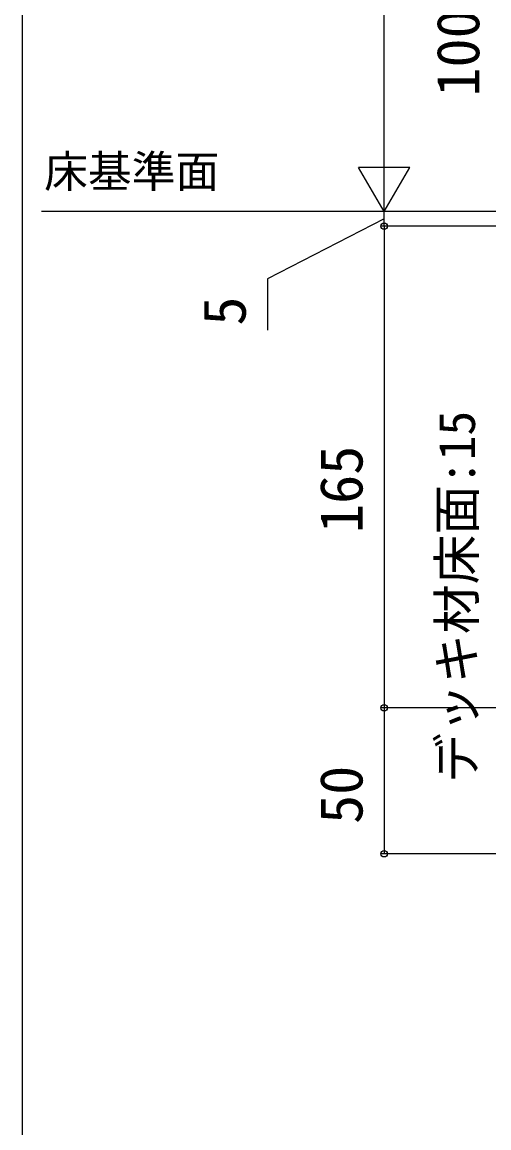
# Model space of a CAD drawing. Units: millimetres, scale not verified. Extents: x -875 to 875, y -1305 to 1297.
# Drawn here: x -875 to -715.1, y 437.4 to 816.2 of the extents above; entities that cross this region are included whole.
import ezdxf
from ezdxf.enums import TextEntityAlignment as Align

# ---------------------------------------------------------------- set-up
doc = ezdxf.new("R2010")
doc.units = ezdxf.units.MM
doc.header["$LTSCALE"] = 8
for name, color, linetype in [('0-2_USER1', 3, 'Continuous'), ('0-4_YKK_12', 2, 'Continuous'), ('0-6_YKK_D', 6, 'Continuous'), ('0-7_YKK_ZWAK', 7, 'Continuous')]:
    doc.layers.add(name, color=color, linetype=linetype)
doc.styles.add('ＭＳ ゴシック', font='')
doc.styles.get('ＭＳ ゴシック').set_extended_font_data('MS Gothic')

msp = doc.modelspace()

# ---------------------------------------------------------------- linework, layer by layer
at = {"layer": '0-4_YKK_12'}
msp.add_line((-411.5, 751.3), (-868.387, 751.3), dxfattribs=at)
at = {"layer": '0-6_YKK_D'}
for p, q in [((-751, 768.8), (-751, 987.805)), ((-751, 751.3), (-751, 781.611)), ((-751, 751.3), (-759.75, 766.455)), ((-742.25, 766.455), (-759.75, 766.455)), ((-751, 751.3), (-742.25, 766.455)), ((-751, 751.3), (-751, 755.6)), ((-751, 746.3), (-751, 751.3)), ((-751, 746.3), (-751, 751.3)), ((-615.7, 746.3), (-752, 746.3)), ((-615.7, 746.3), (-752, 746.3)), ((-751, 746.3), (-751, 581.3)), ((-751, 746.3), (-751, 742)), ((-615.7, 581.3), (-752, 581.3)), ((-615.7, 581.3), (-752, 581.3)), ((-751, 581.3), (-751, 531.3)), ((-615.7, 531.3), (-752, 531.3))]:
    msp.add_line(p, q, dxfattribs=at)
msp.add_lwpolyline([(-751, 748.8), (-791, 728.293), (-791, 710.702)], dxfattribs=at)
for centre in [(-751, 746.3), (-751, 746.3), (-751, 581.3), (-751, 581.3), (-751, 531.3)]:
    msp.add_circle(centre, 1.075, dxfattribs=at)
at = {"layer": '0-7_YKK_ZWAK'}
msp.add_line((-875, 1245.3), (-875, -1304.7), dxfattribs=at)

# ---------------------------------------------------------------- texts
at = {"layer": '0-2_USER1', "style": 'ＭＳ ゴシック'}
msp.add_text('床基準面', height=11, dxfattribs=at).set_placement((-867.449, 756.26), align=Align.BOTTOM_LEFT)
at = {"layer": '0-6_YKK_D', "style": 'ＭＳ ゴシック'}
for s, height, p in [('1000', 14.66, (-714, 790.686)), ('5', 14.66, (-794, 712.224)), ('デッキ材床面:15', 12.46, (-716.125, 555.642)), ('165', 14.66, (-754, 641.186)), ('50', 14.66, (-754, 541.527))]:
    msp.add_text(s, height=height, rotation=90, dxfattribs=at).set_placement(p, align=Align.BOTTOM_LEFT)

doc.saveas('drawing.dxf')
